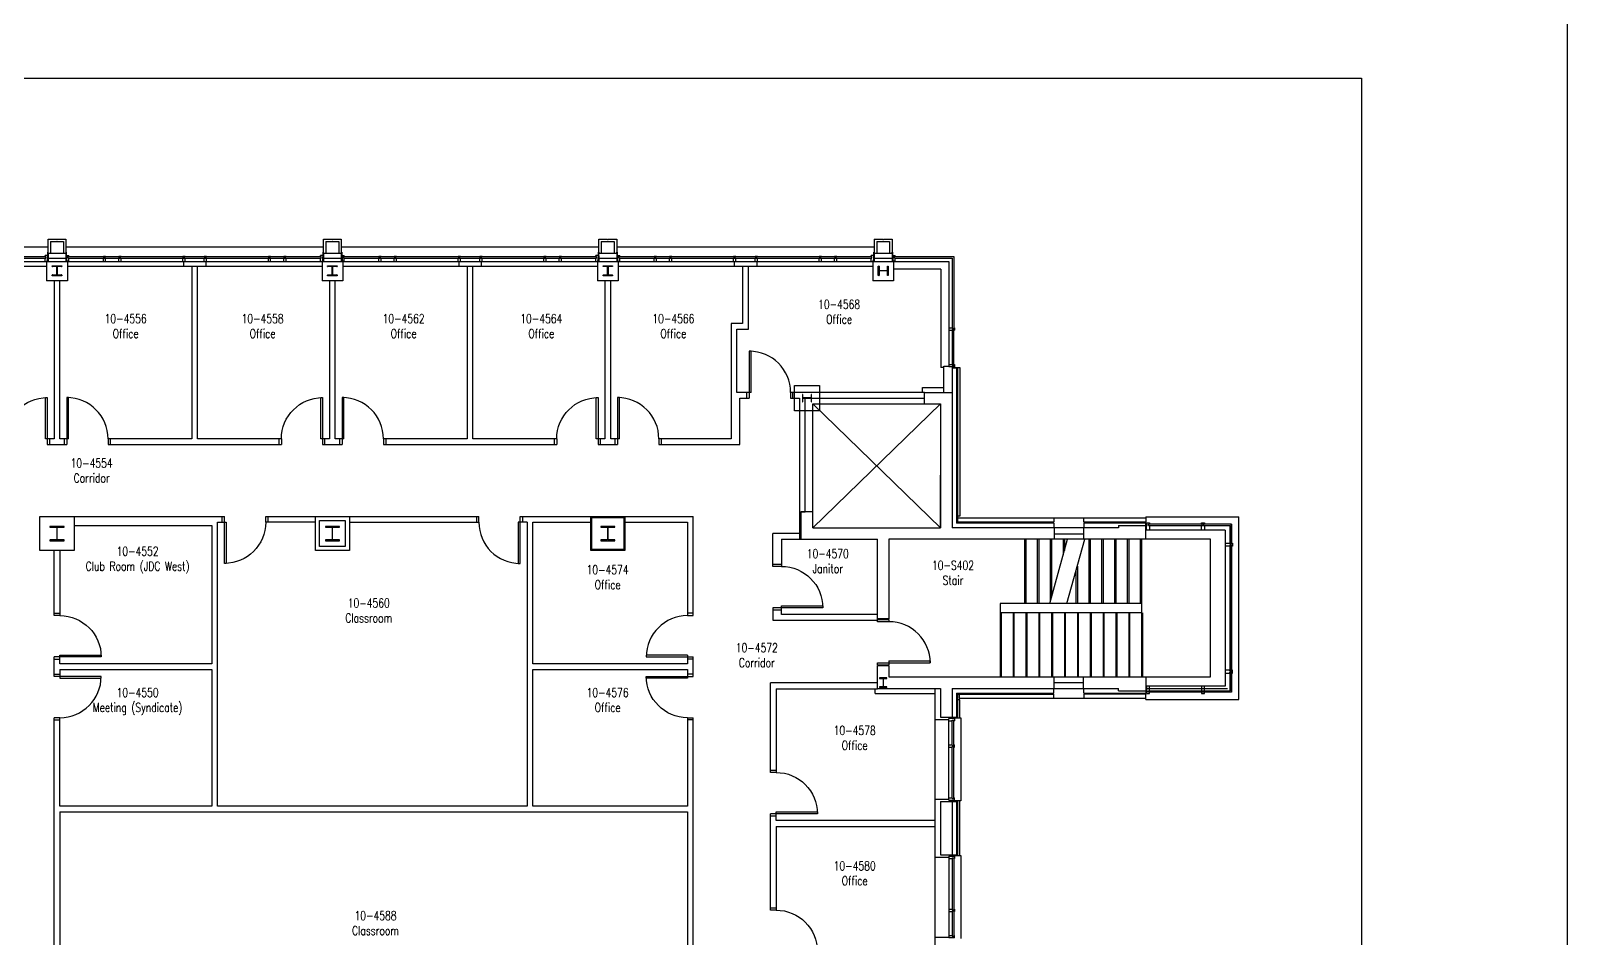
# Model space of a CAD drawing. Extents: x 11182 to 734459, y -1391328 to 152085.
# Drawn here: x 564736 to 598212, y -1092396 to -1072625 of the extents above; entities that cross this region are included whole.
import ezdxf
from ezdxf.enums import TextEntityAlignment as Align

# ---------------------------------------------------------------- set-up
doc = ezdxf.new("R2010")
doc.units = 0
doc.header["$LTSCALE"] = 500
doc.header["$MEASUREMENT"] = 0
doc.layers.add('0_Defpoints', color=106, linetype='CONTINUOUS', plot=False)
for name, color, linetype in [('0_room_data', 7, 'CONTINUOUS'), ('1_Wall_Exist', 251, 'CONTINUOUS'), ('3_Text', 7, 'CONTINUOUS')]:
    doc.layers.add(name, color=color, linetype=linetype)
doc.styles.add('1_200', font='simplex.shx', dxfattribs={"width": 0.75, "height": 460})

# ---------------------------------------------------------------- blocks, each defined once
blk = doc.blocks.new('room_data')
at = {"layer": '3_Text', "style": '1_200', "width": 0.75}
for tag, p in [('ROOMNUM', (0, 0)), ('ROOMUSE', (0, -575))]:
    blk.add_attdef(tag, text='', height=345, dxfattribs=at).set_placement(p, align=Align.MIDDLE_CENTER)

msp = doc.modelspace()

# ---------------------------------------------------------------- linework, layer by layer
at = {"layer": '0_Defpoints'}
msp.add_line((598212, -1033261), (598212, -1136702), dxfattribs=at)
msp.add_lwpolyline([(536091, -1073659), (593726, -1073659), (593726, -1110675), (536091, -1110675)], close=True, dxfattribs=at)
at = {"layer": '1_Wall_Exist'}
for p, q in [((565113, -1077479), (565113, -1077164)), ((565113, -1077164), (565303, -1077164)), ((565167, -1077218), (565449, -1077218)), ((565167, -1077218), (565167, -1077479)), ((565303, -1077164), (565303, -1077174)), ((565303, -1077174), (565313, -1077174)), ((565313, -1077174), (565313, -1077164)), ((565313, -1077164), (565503, -1077164)), ((565449, -1077218), (565449, -1077479)), ((565503, -1077164), (565503, -1077479)), ((571113, -1077479), (571113, -1077164)), ((571113, -1077164), (571303, -1077164)), ((571167, -1077218), (571449, -1077218)), ((571167, -1077218), (571167, -1077479)), ((571303, -1077164), (571303, -1077174)), ((571303, -1077174), (571313, -1077174)), ((571313, -1077174), (571313, -1077164)), ((571313, -1077164), (571503, -1077164)), ((571449, -1077218), (571449, -1077479)), ((571503, -1077164), (571503, -1077479)), ((577113, -1077479), (577113, -1077164)), ((577113, -1077164), (577303, -1077164)), ((577167, -1077218), (577449, -1077218)), ((577167, -1077218), (577167, -1077479)), ((577303, -1077164), (577303, -1077174)), ((577303, -1077174), (577313, -1077174)), ((577313, -1077174), (577313, -1077164)), ((577313, -1077164), (577503, -1077164)), ((577449, -1077218), (577449, -1077479)), ((577503, -1077164), (577503, -1077479)), ((583113, -1077164), (583113, -1077654)), ((583113, -1077164), (583303, -1077164)), ((583167, -1077218), (583449, -1077218)), ((583167, -1077218), (583167, -1077479)), ((583303, -1077164), (583303, -1077174)), ((583303, -1077174), (583313, -1077174)), ((583313, -1077174), (583313, -1077164)), ((583313, -1077164), (583503, -1077164)), ((583449, -1077218), (583449, -1077479)), ((583503, -1077164), (583503, -1077479)), ((565113, -1077339), (559503, -1077339)), ((564285, -1077542), (565062, -1077542)), ((564285, -1077579), (565062, -1077579)), ((565098, -1077523), (565048, -1077523)), ((565048, -1077542), (565048, -1077523)), ((565048, -1077652), (565048, -1077579)), ((565062, -1077579), (565062, -1077542)), ((565098, -1077523), (565098, -1077652)), ((565106, -1077449), (565101, -1077634)), ((565102, -1077635), (565107, -1077450)), ((565111, -1077449), (565106, -1077449)), ((565107, -1077450), (565110, -1077450)), ((565110, -1077450), (565110, -1077458)), ((565110, -1077458), (565111, -1077458)), ((565111, -1077458), (565111, -1077449)), ((565503, -1077479), (565113, -1077479)), ((565113, -1077480), (565113, -1077654)), ((565113, -1077579), (565503, -1077579)), ((571113, -1077339), (565503, -1077339)), ((565503, -1077480), (565503, -1077654)), ((565505, -1077458), (565505, -1077449)), ((565505, -1077449), (565511, -1077449)), ((565506, -1077458), (565505, -1077458)), ((565510, -1077450), (565506, -1077450)), ((565506, -1077450), (565506, -1077458)), ((565515, -1077635), (565510, -1077450)), ((565511, -1077449), (565516, -1077634)), ((565518, -1077523), (565518, -1077652)), ((565518, -1077523), (565568, -1077523)), ((565555, -1077542), (566330, -1077542)), ((565555, -1077579), (565555, -1077542)), ((565555, -1077579), (566330, -1077579)), ((565568, -1077542), (565568, -1077523)), ((565568, -1077652), (565568, -1077579)), ((566318, -1077539), (566368, -1077539)), ((566318, -1077558), (566318, -1077539)), ((566330, -1077595), (566330, -1077558)), ((566355, -1077542), (566665, -1077542)), ((566355, -1077595), (566355, -1077558)), ((566355, -1077579), (566665, -1077579)), ((566368, -1077558), (566368, -1077539)), ((566653, -1077539), (566703, -1077539)), ((566653, -1077558), (566653, -1077539)), ((566665, -1077595), (566665, -1077558)), ((566690, -1077542), (568060, -1077542)), ((566690, -1077595), (566690, -1077558)), ((566690, -1077579), (568060, -1077579)), ((566703, -1077558), (566703, -1077539)), ((568048, -1077539), (568098, -1077539)), ((568048, -1077558), (568048, -1077539)), ((568060, -1077595), (568060, -1077558)), ((568085, -1077542), (568530, -1077542)), ((568085, -1077595), (568085, -1077558)), ((568085, -1077579), (568530, -1077579)), ((568098, -1077558), (568098, -1077539)), ((568518, -1077539), (568568, -1077539)), ((568518, -1077558), (568518, -1077539)), ((568530, -1077595), (568530, -1077558)), ((568555, -1077542), (569925, -1077542)), ((568555, -1077595), (568555, -1077558)), ((568555, -1077579), (569925, -1077579)), ((568568, -1077558), (568568, -1077539)), ((569913, -1077539), (569963, -1077539)), ((569913, -1077558), (569913, -1077539)), ((569925, -1077595), (569925, -1077558)), ((569950, -1077542), (570260, -1077542)), ((569950, -1077595), (569950, -1077558)), ((569950, -1077579), (570260, -1077579)), ((569963, -1077558), (569963, -1077539)), ((570248, -1077539), (570298, -1077539)), ((570248, -1077558), (570248, -1077539)), ((570260, -1077595), (570260, -1077558)), ((570285, -1077542), (571062, -1077542)), ((570285, -1077595), (570285, -1077558)), ((570285, -1077579), (571062, -1077579)), ((570298, -1077558), (570298, -1077539)), ((571098, -1077523), (571048, -1077523)), ((571048, -1077542), (571048, -1077523)), ((571048, -1077652), (571048, -1077579)), ((571062, -1077579), (571062, -1077542)), ((571098, -1077523), (571098, -1077652)), ((571106, -1077449), (571101, -1077634)), ((571102, -1077635), (571107, -1077450)), ((571111, -1077449), (571106, -1077449)), ((571107, -1077450), (571110, -1077450)), ((571110, -1077450), (571110, -1077458)), ((571110, -1077458), (571111, -1077458)), ((571111, -1077458), (571111, -1077449)), ((571503, -1077479), (571113, -1077479)), ((571113, -1077480), (571113, -1077654)), ((571113, -1077579), (571503, -1077579)), ((577113, -1077339), (571503, -1077339)), ((571503, -1077480), (571503, -1077654)), ((571505, -1077458), (571505, -1077449)), ((571505, -1077449), (571511, -1077449)), ((571506, -1077458), (571505, -1077458)), ((571510, -1077450), (571506, -1077450)), ((571506, -1077450), (571506, -1077458)), ((571515, -1077635), (571510, -1077450)), ((571511, -1077449), (571516, -1077634)), ((571518, -1077523), (571518, -1077652)), ((571518, -1077523), (571568, -1077523)), ((571555, -1077542), (572330, -1077542)), ((571555, -1077579), (571555, -1077542)), ((571555, -1077579), (572330, -1077579)), ((571568, -1077542), (571568, -1077523)), ((571568, -1077652), (571568, -1077579)), ((572318, -1077539), (572368, -1077539)), ((572318, -1077558), (572318, -1077539)), ((572330, -1077595), (572330, -1077558)), ((572355, -1077542), (572665, -1077542)), ((572355, -1077595), (572355, -1077558)), ((572355, -1077579), (572665, -1077579)), ((572368, -1077558), (572368, -1077539)), ((572653, -1077539), (572703, -1077539)), ((572653, -1077558), (572653, -1077539)), ((572665, -1077595), (572665, -1077558)), ((572690, -1077542), (574060, -1077542)), ((572690, -1077595), (572690, -1077558)), ((572690, -1077579), (574060, -1077579)), ((572703, -1077558), (572703, -1077539)), ((574048, -1077539), (574098, -1077539)), ((574048, -1077558), (574048, -1077539)), ((574060, -1077595), (574060, -1077558)), ((574085, -1077542), (574530, -1077542)), ((574085, -1077595), (574085, -1077558)), ((574085, -1077579), (574530, -1077579)), ((574098, -1077558), (574098, -1077539)), ((574518, -1077539), (574568, -1077539)), ((574518, -1077558), (574518, -1077539)), ((574530, -1077595), (574530, -1077558)), ((574555, -1077542), (575925, -1077542)), ((574555, -1077595), (574555, -1077558)), ((574555, -1077579), (575925, -1077579)), ((574568, -1077558), (574568, -1077539)), ((575913, -1077539), (575963, -1077539)), ((575913, -1077558), (575913, -1077539)), ((575925, -1077595), (575925, -1077558)), ((575950, -1077542), (576260, -1077542)), ((575950, -1077595), (575950, -1077558)), ((575950, -1077579), (576260, -1077579)), ((575963, -1077558), (575963, -1077539)), ((576248, -1077539), (576298, -1077539)), ((576248, -1077558), (576248, -1077539)), ((576260, -1077595), (576260, -1077558)), ((576285, -1077542), (577062, -1077542)), ((576285, -1077595), (576285, -1077558)), ((576285, -1077579), (577062, -1077579)), ((576298, -1077558), (576298, -1077539)), ((577098, -1077523), (577048, -1077523)), ((577048, -1077542), (577048, -1077523)), ((577048, -1077652), (577048, -1077579)), ((577062, -1077579), (577062, -1077542)), ((577098, -1077523), (577098, -1077652)), ((577106, -1077449), (577101, -1077634)), ((577102, -1077635), (577107, -1077450)), ((577111, -1077449), (577106, -1077449)), ((577107, -1077450), (577110, -1077450)), ((577110, -1077450), (577110, -1077458)), ((577110, -1077458), (577111, -1077458)), ((577111, -1077458), (577111, -1077449)), ((577503, -1077479), (577113, -1077479)), ((577113, -1077529), (577113, -1077654)), ((577113, -1077579), (577503, -1077579)), ((583113, -1077339), (577503, -1077339)), ((577503, -1077529), (577503, -1077654)), ((577505, -1077458), (577505, -1077449)), ((577505, -1077449), (577511, -1077449)), ((577506, -1077458), (577505, -1077458)), ((577510, -1077450), (577506, -1077450)), ((577506, -1077450), (577506, -1077458)), ((577515, -1077635), (577510, -1077450)), ((577511, -1077449), (577516, -1077634)), ((577518, -1077523), (577518, -1077652)), ((577518, -1077523), (577568, -1077523)), ((577555, -1077542), (578330, -1077542)), ((577555, -1077579), (577555, -1077542)), ((577555, -1077579), (578330, -1077579)), ((577568, -1077542), (577568, -1077523)), ((577568, -1077652), (577568, -1077579)), ((578318, -1077539), (578368, -1077539)), ((578318, -1077558), (578318, -1077539)), ((578330, -1077595), (578330, -1077558)), ((578355, -1077542), (578665, -1077542)), ((578355, -1077595), (578355, -1077558)), ((578355, -1077579), (578665, -1077579)), ((578368, -1077558), (578368, -1077539)), ((578653, -1077539), (578703, -1077539)), ((578653, -1077558), (578653, -1077539)), ((578665, -1077595), (578665, -1077558)), ((578690, -1077542), (580060, -1077542)), ((578690, -1077595), (578690, -1077558)), ((578690, -1077579), (580060, -1077579)), ((578703, -1077558), (578703, -1077539)), ((580048, -1077539), (580098, -1077539)), ((580048, -1077558), (580048, -1077539)), ((580060, -1077595), (580060, -1077558)), ((580085, -1077542), (580530, -1077542)), ((580085, -1077595), (580085, -1077558)), ((580085, -1077579), (580530, -1077579)), ((580098, -1077558), (580098, -1077539)), ((580518, -1077539), (580568, -1077539)), ((580518, -1077558), (580518, -1077539)), ((580530, -1077595), (580530, -1077558)), ((580555, -1077542), (581925, -1077542)), ((580555, -1077595), (580555, -1077558)), ((580555, -1077579), (581925, -1077579)), ((580568, -1077558), (580568, -1077539)), ((581913, -1077539), (581963, -1077539)), ((581913, -1077558), (581913, -1077539)), ((581925, -1077595), (581925, -1077558)), ((581950, -1077542), (582260, -1077542)), ((581950, -1077595), (581950, -1077558)), ((581950, -1077579), (582260, -1077579)), ((581963, -1077558), (581963, -1077539)), ((582248, -1077539), (582298, -1077539)), ((582248, -1077558), (582248, -1077539)), ((582260, -1077595), (582260, -1077558)), ((582285, -1077542), (583062, -1077542)), ((582285, -1077595), (582285, -1077558)), ((582285, -1077579), (583062, -1077579)), ((582298, -1077558), (582298, -1077539)), ((583098, -1077523), (583048, -1077523)), ((583048, -1077542), (583048, -1077523)), ((583048, -1077652), (583048, -1077579)), ((583062, -1077579), (583062, -1077542)), ((583098, -1077523), (583098, -1077652)), ((583106, -1077449), (583101, -1077634)), ((583102, -1077635), (583107, -1077450)), ((583111, -1077449), (583106, -1077449)), ((583107, -1077450), (583110, -1077450)), ((583110, -1077450), (583110, -1077458)), ((583110, -1077458), (583111, -1077458)), ((583111, -1077458), (583111, -1077449)), ((583503, -1077479), (583113, -1077479)), ((583113, -1077579), (583503, -1077579)), ((583503, -1077480), (583503, -1077654)), ((583505, -1077458), (583505, -1077449)), ((583505, -1077449), (583511, -1077449)), ((583506, -1077458), (583505, -1077458)), ((583510, -1077450), (583506, -1077450)), ((583506, -1077450), (583506, -1077458)), ((583515, -1077635), (583510, -1077450)), ((583511, -1077449), (583516, -1077634)), ((583518, -1077523), (583568, -1077523)), ((583518, -1077523), (583518, -1077652)), ((583555, -1077542), (584845, -1077542)), ((583555, -1077579), (583555, -1077542)), ((583555, -1077579), (584808, -1077579)), ((583568, -1077542), (583568, -1077523)), ((583568, -1077652), (583568, -1077579)), ((584808, -1077579), (584808, -1079111)), ((584845, -1077542), (584845, -1079111)), ((559518, -1077652), (565098, -1077652)), ((565082, -1077760), (559534, -1077760)), ((565082, -1077652), (565082, -1078070)), ((565101, -1077634), (565086, -1077634)), ((565086, -1077634), (565086, -1077635)), ((565086, -1077635), (565102, -1077635)), ((565098, -1077654), (565518, -1077654)), ((565205, -1077761), (565205, -1077746)), ((565205, -1077746), (565411, -1077746)), ((565300, -1077764), (565208, -1077764)), ((565303, -1077942), (565303, -1077767)), ((565313, -1077767), (565313, -1077942)), ((565408, -1077764), (565316, -1077764)), ((565411, -1077746), (565411, -1077761)), ((565530, -1077635), (565515, -1077635)), ((565516, -1077634), (565530, -1077634)), ((565518, -1077652), (571098, -1077652)), ((565530, -1077634), (565530, -1077635)), ((565534, -1077652), (565534, -1078070)), ((571082, -1077760), (565534, -1077760)), ((566318, -1077668), (566318, -1077595)), ((566368, -1077668), (566368, -1077595)), ((566653, -1077668), (566653, -1077595)), ((566703, -1077668), (566703, -1077595)), ((568048, -1077668), (568048, -1077595)), ((568064, -1077652), (568064, -1077760)), ((568098, -1077668), (568098, -1077595)), ((568246, -1077760), (568246, -1081517)), ((568371, -1081517), (568371, -1077760)), ((568518, -1077668), (568518, -1077595)), ((568552, -1077652), (568552, -1077760)), ((568568, -1077668), (568568, -1077595)), ((569913, -1077668), (569913, -1077595)), ((569963, -1077668), (569963, -1077595)), ((570248, -1077668), (570248, -1077595)), ((570298, -1077668), (570298, -1077595)), ((571082, -1077652), (571082, -1078070)), ((571101, -1077634), (571086, -1077634)), ((571086, -1077634), (571086, -1077635)), ((571086, -1077635), (571102, -1077635)), ((571098, -1077654), (571518, -1077654)), ((571205, -1077761), (571205, -1077746)), ((571205, -1077746), (571411, -1077746)), ((571300, -1077764), (571208, -1077764)), ((571303, -1077942), (571303, -1077767)), ((571313, -1077767), (571313, -1077942)), ((571408, -1077764), (571316, -1077764)), ((571411, -1077746), (571411, -1077761)), ((571530, -1077635), (571515, -1077635)), ((571516, -1077634), (571530, -1077634)), ((571518, -1077652), (577098, -1077652)), ((571530, -1077634), (571530, -1077635)), ((571534, -1077652), (571534, -1078070)), ((577082, -1077760), (571534, -1077760)), ((572318, -1077668), (572318, -1077595)), ((572368, -1077668), (572368, -1077595)), ((572653, -1077668), (572653, -1077595)), ((572703, -1077668), (572703, -1077595)), ((574048, -1077668), (574048, -1077595)), ((574064, -1077652), (574064, -1077760)), ((574098, -1077668), (574098, -1077595)), ((574246, -1077760), (574246, -1081517)), ((574371, -1081517), (574371, -1077760)), ((574518, -1077668), (574518, -1077595)), ((574552, -1077652), (574552, -1077760)), ((574568, -1077668), (574568, -1077595)), ((575913, -1077668), (575913, -1077595)), ((575963, -1077668), (575963, -1077595)), ((576248, -1077668), (576248, -1077595)), ((576298, -1077668), (576298, -1077595)), ((577082, -1077652), (577082, -1078070)), ((577101, -1077634), (577086, -1077634)), ((577086, -1077634), (577086, -1077635)), ((577086, -1077635), (577102, -1077635)), ((577098, -1077654), (577518, -1077654)), ((577205, -1077761), (577205, -1077746)), ((577205, -1077746), (577411, -1077746)), ((577300, -1077764), (577208, -1077764)), ((577303, -1077942), (577303, -1077767)), ((577313, -1077767), (577313, -1077942)), ((577408, -1077764), (577316, -1077764)), ((577411, -1077746), (577411, -1077761)), ((577530, -1077635), (577515, -1077635)), ((577516, -1077634), (577530, -1077634)), ((577518, -1077652), (583098, -1077652)), ((577530, -1077634), (577530, -1077635)), ((577534, -1077652), (577534, -1078070)), ((583082, -1077760), (577534, -1077760)), ((578318, -1077668), (578318, -1077595)), ((578368, -1077668), (578368, -1077595)), ((578653, -1077668), (578653, -1077595)), ((578703, -1077668), (578703, -1077595)), ((580048, -1077668), (580048, -1077595)), ((580064, -1077652), (580064, -1077760)), ((580098, -1077668), (580098, -1077595)), ((580246, -1077760), (580246, -1079004)), ((580371, -1079129), (580371, -1077760)), ((580518, -1077668), (580518, -1077595)), ((580552, -1077652), (580552, -1077760)), ((580568, -1077668), (580568, -1077595)), ((581913, -1077668), (581913, -1077595)), ((581963, -1077668), (581963, -1077595)), ((582248, -1077668), (582248, -1077595)), ((582298, -1077668), (582298, -1077595)), ((583082, -1077652), (583082, -1078070)), ((583101, -1077634), (583086, -1077634)), ((583086, -1077634), (583086, -1077635)), ((583086, -1077635), (583102, -1077635)), ((583098, -1077654), (583518, -1077654)), ((583200, -1077957), (583200, -1077751)), ((583200, -1077751), (583215, -1077751)), ((583218, -1077754), (583218, -1077846)), ((583218, -1077862), (583218, -1077954)), ((583221, -1077849), (583396, -1077849)), ((583396, -1077859), (583221, -1077859)), ((583399, -1077846), (583399, -1077754)), ((583399, -1077954), (583399, -1077862)), ((583402, -1077751), (583416, -1077751)), ((583416, -1077751), (583416, -1077957)), ((583530, -1077635), (583515, -1077635)), ((583516, -1077634), (583530, -1077634)), ((583518, -1077652), (584735, -1077652)), ((583530, -1077634), (583530, -1077635)), ((583534, -1077654), (583534, -1078070)), ((584567, -1077820), (583534, -1077820)), ((584567, -1077820), (584567, -1079959)), ((584735, -1077652), (584735, -1079949)), ((565534, -1078070), (565082, -1078070)), ((565205, -1077962), (565205, -1077948)), ((565411, -1077962), (565205, -1077962)), ((565208, -1077945), (565300, -1077945)), ((565246, -1078070), (565246, -1081517)), ((565316, -1077945), (565408, -1077945)), ((565371, -1081517), (565371, -1078070)), ((565411, -1077948), (565411, -1077962)), ((571534, -1078070), (571082, -1078070)), ((571205, -1077962), (571205, -1077948)), ((571411, -1077962), (571205, -1077962)), ((571208, -1077945), (571300, -1077945)), ((571246, -1078070), (571246, -1081517)), ((571316, -1077945), (571408, -1077945)), ((571371, -1081517), (571371, -1078070)), ((571411, -1077948), (571411, -1077962)), ((577534, -1078070), (577082, -1078070)), ((577205, -1077962), (577205, -1077948)), ((577411, -1077962), (577205, -1077962)), ((577208, -1077945), (577300, -1077945)), ((577246, -1078070), (577246, -1081517)), ((577316, -1077945), (577408, -1077945)), ((577371, -1081517), (577371, -1078070)), ((577411, -1077948), (577411, -1077962)), ((583534, -1078070), (583082, -1078070)), ((583215, -1077957), (583200, -1077957)), ((583416, -1077957), (583402, -1077957)), ((580246, -1079004), (579998, -1079004)), ((579998, -1079004), (579998, -1081517)), ((580123, -1079129), (580371, -1079129)), ((580123, -1080506), (580123, -1079129)), ((584735, -1079099), (584808, -1079099)), ((584735, -1079149), (584808, -1079149)), ((584808, -1079111), (584845, -1079111)), ((584808, -1079136), (584808, -1079911)), ((584808, -1079136), (584845, -1079136)), ((584845, -1079099), (584864, -1079099)), ((584845, -1079911), (584845, -1079136)), ((584845, -1079149), (584864, -1079149)), ((584864, -1079099), (584864, -1079149)), ((580431, -1079606), (580391, -1079606)), ((580391, -1079606), (580391, -1080631)), ((580431, -1080506), (580431, -1079606)), ((584735, -1079899), (584808, -1079899)), ((584808, -1079911), (584845, -1079911)), ((584845, -1079899), (584864, -1079899)), ((584864, -1079899), (584864, -1079949)), ((584627, -1079959), (584567, -1079959)), ((584627, -1080504), (584627, -1079933)), ((584627, -1079933), (584735, -1079933)), ((584864, -1079949), (584735, -1079949)), ((584808, -1079949), (584808, -1083454)), ((584808, -1079964), (584978, -1079964)), ((584933, -1079979), (584808, -1079979)), ((584908, -1079979), (584908, -1083354)), ((584933, -1083329), (584933, -1079979)), ((584978, -1079964), (584978, -1083204)), ((580431, -1080506), (580123, -1080506)), ((580341, -1080631), (580341, -1080506)), ((584208, -1080504), (581291, -1080505)), ((581291, -1080505), (581291, -1080630)), ((581341, -1080630), (581341, -1080505)), ((581373, -1080904), (581373, -1080354)), ((581373, -1080354), (581923, -1080354)), ((581555, -1080547), (581548, -1080547)), ((581548, -1080547), (581548, -1080712)), ((581558, -1080623), (581558, -1080550)), ((581738, -1080550), (581738, -1080623)), ((581749, -1080547), (581741, -1080547)), ((581749, -1080712), (581749, -1080547)), ((581923, -1080354), (581923, -1080904)), ((584161, -1080396), (584627, -1080396)), ((584161, -1080504), (584161, -1080396)), ((584208, -1080504), (584808, -1080504)), ((584208, -1080754), (584208, -1080504)), ((584208, -1080629), (584208, -1080504)), ((565056, -1081517), (565056, -1080617)), ((565056, -1080617), (565096, -1080617)), ((565096, -1080617), (565096, -1081642)), ((565561, -1080617), (565521, -1080617)), ((565521, -1080617), (565521, -1081642)), ((565561, -1081517), (565561, -1080617)), ((571056, -1081517), (571056, -1080617)), ((571056, -1080617), (571096, -1080617)), ((571096, -1080617), (571096, -1081642)), ((571561, -1080617), (571521, -1080617)), ((571521, -1080617), (571521, -1081642)), ((571561, -1081517), (571561, -1080617)), ((577056, -1081517), (577056, -1080617)), ((577056, -1080617), (577096, -1080617)), ((577096, -1080617), (577096, -1081642)), ((577561, -1080617), (577521, -1080617)), ((577521, -1080617), (577521, -1081642)), ((577561, -1081517), (577561, -1080617)), ((580182, -1080631), (580391, -1080631)), ((580182, -1081642), (580182, -1080631)), ((581291, -1080630), (581485, -1080630)), ((581923, -1080904), (581373, -1080904)), ((581485, -1080630), (581485, -1083103)), ((581548, -1080712), (581555, -1080712)), ((581558, -1080709), (581558, -1080635)), ((581735, -1080626), (581561, -1080626)), ((581561, -1080632), (581735, -1080632)), ((581610, -1080630), (584208, -1080629)), ((581610, -1083103), (581610, -1080630)), ((581738, -1080635), (581738, -1080709)), ((581741, -1080712), (581749, -1080712)), ((584558, -1083454), (581773, -1080754)), ((581773, -1083454), (584558, -1080754)), ((581773, -1083103), (581773, -1080754)), ((581773, -1080754), (584208, -1080754)), ((584208, -1080754), (584558, -1080754)), ((584558, -1080754), (584558, -1083454)), ((565246, -1081517), (565056, -1081517)), ((565146, -1081517), (565146, -1081642)), ((565561, -1081517), (565371, -1081517)), ((565471, -1081642), (565471, -1081517)), ((568246, -1081517), (566421, -1081517)), ((566421, -1081517), (566421, -1081642)), ((566471, -1081642), (566471, -1081517)), ((570196, -1081517), (568371, -1081517)), ((570146, -1081642), (570146, -1081517)), ((570196, -1081517), (570196, -1081642)), ((571246, -1081517), (571056, -1081517)), ((571146, -1081642), (571146, -1081517)), ((571561, -1081517), (571371, -1081517)), ((571471, -1081642), (571471, -1081517)), ((574246, -1081517), (572421, -1081517)), ((572421, -1081517), (572421, -1081642)), ((572471, -1081517), (572471, -1081642)), ((576196, -1081517), (574371, -1081517)), ((576146, -1081642), (576146, -1081517)), ((576196, -1081517), (576196, -1081642)), ((577246, -1081517), (577056, -1081517)), ((577146, -1081642), (577146, -1081517)), ((577561, -1081517), (577371, -1081517)), ((577471, -1081642), (577471, -1081517)), ((579998, -1081517), (578421, -1081517)), ((578421, -1081517), (578421, -1081642)), ((578471, -1081517), (578471, -1081642)), ((565096, -1081642), (565521, -1081642)), ((566421, -1081642), (570196, -1081642)), ((571096, -1081642), (571521, -1081642)), ((572421, -1081642), (576196, -1081642)), ((577096, -1081642), (577521, -1081642)), ((578421, -1081642), (580182, -1081642)), ((584558, -1083454), (584558, -1082309)), ((564937, -1083952), (564937, -1083206)), ((564937, -1083206), (568955, -1083206)), ((565680, -1083206), (565680, -1083952)), ((568905, -1083331), (568905, -1083206)), ((568955, -1084231), (568955, -1083206)), ((569855, -1083206), (574499, -1083206)), ((569855, -1083331), (569855, -1083206)), ((569905, -1083206), (569905, -1083331)), ((570937, -1083952), (570937, -1083206)), ((571680, -1083206), (571680, -1083952)), ((574449, -1083206), (574449, -1083331)), ((574499, -1083331), (574499, -1083206)), ((575399, -1084231), (575399, -1083206)), ((575399, -1083206), (579171, -1083206)), ((575449, -1083206), (575449, -1083331)), ((576937, -1083952), (576937, -1083206)), ((576958, -1083929), (576958, -1083229)), ((576958, -1083229), (577658, -1083229)), ((577658, -1083229), (577658, -1083929)), ((577680, -1083206), (577680, -1083952)), ((579171, -1085367), (579171, -1083206)), ((581485, -1083103), (581485, -1083704)), ((581485, -1083103), (581610, -1083103)), ((581523, -1083704), (581523, -1083104)), ((581773, -1083104), (581523, -1083104)), ((581773, -1083454), (581773, -1083104)), ((584978, -1083204), (584933, -1083204)), ((584933, -1083239), (589028, -1083239)), ((587028, -1083239), (587028, -1083329)), ((587678, -1083329), (587678, -1083239)), ((589028, -1083214), (591053, -1083214)), ((589028, -1083214), (589028, -1083329)), ((591053, -1087194), (591053, -1083214)), ((565462, -1083422), (565155, -1083422)), ((565155, -1083422), (565155, -1083438)), ((565158, -1083441), (565299, -1083441)), ((565302, -1083444), (565302, -1083714)), ((565314, -1083714), (565314, -1083444)), ((565317, -1083441), (565459, -1083441)), ((565462, -1083438), (565462, -1083422)), ((565680, -1083406), (568680, -1083406)), ((568680, -1083406), (568680, -1086417)), ((568805, -1089518), (568805, -1083331)), ((568805, -1083331), (568995, -1083331)), ((568995, -1083331), (568995, -1084231)), ((570937, -1083331), (569855, -1083331)), ((571029, -1083860), (571029, -1083298)), ((571029, -1083298), (571588, -1083298)), ((571462, -1083422), (571155, -1083422)), ((571155, -1083422), (571155, -1083438)), ((571158, -1083441), (571299, -1083441)), ((571302, -1083444), (571302, -1083714)), ((571314, -1083714), (571314, -1083444)), ((571317, -1083441), (571459, -1083441)), ((571462, -1083438), (571462, -1083422)), ((571588, -1083298), (571588, -1083860)), ((571680, -1083331), (574499, -1083331)), ((575549, -1083331), (575359, -1083331)), ((575359, -1083331), (575359, -1084231)), ((575549, -1083331), (575549, -1089518)), ((575674, -1083331), (576937, -1083331)), ((575674, -1086417), (575674, -1083331)), ((577462, -1083422), (577155, -1083422)), ((577155, -1083422), (577155, -1083438)), ((577158, -1083441), (577299, -1083441)), ((577302, -1083444), (577302, -1083714)), ((577314, -1083714), (577314, -1083444)), ((577317, -1083441), (577459, -1083441)), ((577462, -1083438), (577462, -1083422)), ((577680, -1083331), (579046, -1083331)), ((579046, -1083331), (579046, -1085367)), ((581523, -1083579), (580907, -1083579)), ((580907, -1084294), (580907, -1083579)), ((581523, -1083704), (581523, -1083579)), ((581773, -1083454), (584558, -1083454)), ((587673, -1083454), (584808, -1083454)), ((587028, -1083354), (584908, -1083354)), ((587028, -1083329), (584933, -1083329)), ((587028, -1083354), (587028, -1083454)), ((587033, -1083454), (587033, -1083704)), ((587033, -1083587), (587673, -1083587)), ((588433, -1083454), (587673, -1083454)), ((587673, -1083454), (587673, -1083704)), ((589028, -1083329), (587678, -1083329)), ((589033, -1083354), (587678, -1083354)), ((587678, -1083354), (587678, -1083454)), ((588433, -1083404), (589033, -1083404)), ((588433, -1083404), (588433, -1083454)), ((589033, -1083704), (589033, -1083354)), ((589043, -1083345), (589107, -1083345)), ((589043, -1083373), (589043, -1083345)), ((589061, -1083373), (589043, -1083373)), ((589043, -1083404), (589061, -1083404)), ((589043, -1083506), (589043, -1083404)), ((590762, -1083506), (589043, -1083506)), ((589061, -1083404), (589061, -1083373)), ((590894, -1083373), (589089, -1083373)), ((589089, -1083373), (589089, -1083404)), ((589089, -1083404), (589107, -1083404)), ((589100, -1083404), (590863, -1083404)), ((589107, -1083345), (589107, -1083373)), ((589107, -1083404), (589107, -1083506)), ((590243, -1083373), (590243, -1083345)), ((590243, -1083345), (590307, -1083345)), ((590261, -1083373), (590243, -1083373)), ((590243, -1083506), (590243, -1083404)), ((590243, -1083404), (590261, -1083404)), ((590261, -1083404), (590261, -1083373)), ((590289, -1083373), (590289, -1083404)), ((590289, -1083404), (590307, -1083404)), ((590307, -1083345), (590307, -1083373)), ((590307, -1083404), (590307, -1083506)), ((590762, -1083506), (590762, -1086903)), ((590863, -1083404), (590863, -1083807)), ((590888, -1087029), (590888, -1083379)), ((590894, -1083373), (590894, -1083807)), ((565155, -1083720), (565155, -1083736)), ((565155, -1083736), (565462, -1083736)), ((565299, -1083717), (565158, -1083717)), ((565459, -1083717), (565317, -1083717)), ((565462, -1083736), (565462, -1083720)), ((571588, -1083860), (571029, -1083860)), ((571155, -1083720), (571155, -1083736)), ((571155, -1083736), (571462, -1083736)), ((571299, -1083717), (571158, -1083717)), ((571459, -1083717), (571317, -1083717)), ((571462, -1083736), (571462, -1083720)), ((577658, -1083929), (576958, -1083929)), ((577155, -1083720), (577155, -1083736)), ((577155, -1083736), (577462, -1083736)), ((577299, -1083717), (577158, -1083717)), ((577459, -1083717), (577317, -1083717)), ((577462, -1083736), (577462, -1083720)), ((581091, -1083704), (581523, -1083704)), ((581091, -1083704), (581091, -1084294)), ((581523, -1083704), (583182, -1083704)), ((583183, -1085499), (583183, -1083704)), ((583433, -1083704), (583433, -1085439)), ((587028, -1083704), (583433, -1083704)), ((586393, -1085104), (586393, -1083704)), ((586418, -1083704), (586418, -1085104)), ((586673, -1085104), (586673, -1083704)), ((586698, -1083704), (586698, -1085104)), ((586939, -1085104), (587327, -1083704)), ((586953, -1085054), (586953, -1083704)), ((586978, -1083704), (586978, -1084964)), ((590438, -1083704), (587033, -1083704)), ((587233, -1084043), (587233, -1083704)), ((587258, -1083704), (587258, -1083952)), ((587312, -1085104), (587700, -1083704)), ((587793, -1085104), (587793, -1083704)), ((587818, -1083704), (587818, -1085104)), ((588073, -1085104), (588073, -1083704)), ((588098, -1083704), (588098, -1085104)), ((588353, -1085104), (588353, -1083704)), ((588378, -1083704), (588378, -1085104)), ((588633, -1085104), (588633, -1083704)), ((588658, -1083704), (588658, -1085104)), ((588913, -1085104), (588913, -1083704)), ((588938, -1083704), (588938, -1086704)), ((590438, -1086704), (590438, -1083704)), ((590762, -1083789), (590863, -1083789)), ((590863, -1083853), (590762, -1083853)), ((590863, -1083789), (590863, -1083807)), ((590863, -1083807), (590894, -1083807)), ((590863, -1083835), (590863, -1086574)), ((590894, -1083835), (590863, -1083835)), ((590863, -1083835), (590863, -1083853)), ((590894, -1083789), (590922, -1083789)), ((590894, -1083807), (590894, -1083789)), ((590894, -1083835), (590894, -1086574)), ((590922, -1083853), (590894, -1083853)), ((590922, -1083789), (590922, -1083853)), ((565680, -1083952), (564937, -1083952)), ((565246, -1085367), (565246, -1083952)), ((565371, -1083952), (565371, -1085367)), ((568995, -1084231), (568955, -1084231)), ((571680, -1083952), (570937, -1083952)), ((575359, -1084231), (575399, -1084231)), ((577680, -1083952), (576937, -1083952)), ((580907, -1084244), (581091, -1084244)), ((581091, -1084294), (580907, -1084294)), ((587513, -1085104), (587513, -1084378)), ((587538, -1084288), (587538, -1085104)), ((580907, -1085194), (580907, -1085469)), ((581991, -1085194), (580907, -1085194)), ((580907, -1085244), (581091, -1085244)), ((581091, -1085344), (581091, -1085154)), ((581091, -1085154), (581991, -1085154)), ((581991, -1085154), (581991, -1085194)), ((585858, -1085104), (585858, -1086704)), ((588938, -1085104), (585858, -1085104)), ((565246, -1085317), (565371, -1085317)), ((565371, -1085367), (565246, -1085367)), ((579171, -1085317), (579046, -1085317)), ((579046, -1085367), (579171, -1085367)), ((580907, -1085469), (583183, -1085469)), ((583183, -1085344), (581091, -1085344)), ((583433, -1085439), (583183, -1085439)), ((583183, -1085449), (583433, -1085449)), ((583433, -1085499), (583183, -1085499)), ((583433, -1085449), (583433, -1085499)), ((588938, -1085304), (585858, -1085304)), ((585883, -1086704), (585883, -1085304)), ((586138, -1085304), (586138, -1086704)), ((586163, -1086704), (586163, -1085304)), ((586418, -1085304), (586418, -1086704)), ((586443, -1086704), (586443, -1085304)), ((586698, -1085304), (586698, -1086704)), ((586723, -1086704), (586723, -1085304)), ((586978, -1085304), (586978, -1086704)), ((587003, -1086704), (587003, -1085304)), ((587258, -1085304), (587258, -1086704)), ((587283, -1086704), (587283, -1085304)), ((587538, -1085304), (587538, -1086704)), ((587563, -1086704), (587563, -1085304)), ((587818, -1085304), (587818, -1086704)), ((587843, -1086704), (587843, -1085304)), ((588098, -1085304), (588098, -1086704)), ((588123, -1086704), (588123, -1085304)), ((588378, -1085304), (588378, -1086704)), ((588403, -1086704), (588403, -1085304)), ((588658, -1085304), (588658, -1086704)), ((588683, -1086704), (588683, -1085304)), ((588963, -1086704), (588963, -1085304)), ((565246, -1086691), (565246, -1086267)), ((566271, -1086267), (565246, -1086267)), ((565371, -1086417), (565371, -1086227)), ((565371, -1086227), (566271, -1086227)), ((566271, -1086227), (566271, -1086267)), ((579046, -1086227), (578146, -1086227)), ((578146, -1086227), (578146, -1086267)), ((578146, -1086267), (579171, -1086267)), ((579046, -1086227), (579046, -1086417)), ((579171, -1086691), (579171, -1086267)), ((565246, -1086317), (565371, -1086317)), ((568680, -1086417), (565371, -1086417)), ((565371, -1086542), (568680, -1086542)), ((565371, -1086542), (565371, -1086731)), ((568680, -1086542), (568680, -1089518)), ((579046, -1086417), (575674, -1086417)), ((575674, -1089518), (575674, -1086542)), ((575674, -1086542), (579046, -1086542)), ((579171, -1086317), (579046, -1086317)), ((579046, -1086542), (579046, -1086731)), ((583183, -1086399), (584333, -1086399)), ((583183, -1086449), (583183, -1086399)), ((583433, -1086449), (583183, -1086449)), ((583433, -1086459), (583183, -1086459)), ((583183, -1086959), (583183, -1086459)), ((583433, -1086354), (584333, -1086354)), ((583433, -1086354), (583433, -1086449)), ((583433, -1086459), (583433, -1086704)), ((584333, -1086354), (584333, -1086399)), ((590863, -1086555), (590762, -1086555)), ((590762, -1086619), (590863, -1086619)), ((590863, -1086574), (590863, -1086555)), ((590894, -1086574), (590863, -1086574)), ((590863, -1086602), (590863, -1087004)), ((590863, -1086619), (590863, -1086602)), ((590863, -1086602), (590894, -1086602)), ((590922, -1086555), (590894, -1086555)), ((590894, -1086602), (590894, -1087035)), ((590894, -1086602), (590894, -1086619)), ((590894, -1086619), (590922, -1086619)), ((590922, -1086619), (590922, -1086555)), ((565246, -1086641), (565371, -1086641)), ((566271, -1086691), (565246, -1086691)), ((565371, -1086731), (566271, -1086731)), ((566271, -1086731), (566271, -1086691)), ((578146, -1086731), (578146, -1086691)), ((578146, -1086691), (579171, -1086691)), ((579046, -1086731), (578146, -1086731)), ((579171, -1086641), (579046, -1086641)), ((583183, -1086834), (580850, -1086834)), ((580850, -1088784), (580850, -1086834)), ((580975, -1086959), (583183, -1086959)), ((580975, -1086959), (580975, -1088784)), ((583136, -1087062), (583136, -1086954)), ((583182, -1086954), (584558, -1086954)), ((583391, -1086726), (583225, -1086726)), ((583225, -1086726), (583225, -1086735)), ((583225, -1086923), (583225, -1086932)), ((583225, -1086932), (583391, -1086932)), ((583228, -1086738), (583302, -1086738)), ((583302, -1086920), (583228, -1086920)), ((583305, -1086741), (583305, -1086917)), ((583312, -1086917), (583312, -1086741)), ((583315, -1086738), (583388, -1086738)), ((583388, -1086920), (583315, -1086920)), ((583391, -1086735), (583391, -1086726)), ((583391, -1086932), (583391, -1086923)), ((583433, -1086704), (590438, -1086704)), ((584437, -1097169), (584437, -1086954)), ((584558, -1086954), (584558, -1087579)), ((584808, -1086954), (584808, -1087579)), ((584808, -1086954), (588433, -1086954)), ((587028, -1087054), (587028, -1086954)), ((587033, -1086954), (587033, -1086704)), ((587033, -1086821), (587673, -1086821)), ((587673, -1086954), (587673, -1086704)), ((587678, -1087054), (587678, -1086954)), ((588433, -1087004), (588433, -1086954)), ((589033, -1086704), (589033, -1087054)), ((590762, -1086903), (589043, -1086903)), ((589043, -1086903), (589043, -1087004)), ((589058, -1086954), (590813, -1086954)), ((589107, -1087004), (589107, -1086903)), ((590243, -1086903), (590243, -1087004)), ((590307, -1087004), (590307, -1086903)), ((583136, -1087062), (584437, -1087062)), ((584908, -1087054), (587028, -1087054)), ((584908, -1087055), (584908, -1087579)), ((584933, -1087579), (584933, -1087079)), ((584933, -1087079), (587028, -1087079)), ((584978, -1087204), (584933, -1087204)), ((584963, -1087079), (584963, -1087169)), ((584963, -1087169), (589028, -1087169)), ((584978, -1087594), (584978, -1087204)), ((587028, -1087169), (587028, -1087079)), ((587678, -1087054), (589033, -1087054)), ((587678, -1087079), (587678, -1087169)), ((589028, -1087079), (587678, -1087079)), ((588433, -1087004), (589033, -1087004)), ((589028, -1087194), (589028, -1087079)), ((589028, -1087194), (591053, -1087194)), ((589043, -1087004), (589061, -1087004)), ((589061, -1087035), (589043, -1087035)), ((589043, -1087035), (589043, -1087063)), ((589043, -1087063), (589107, -1087063)), ((589061, -1087004), (589061, -1087035)), ((589089, -1087035), (589089, -1087004)), ((589089, -1087004), (589107, -1087004)), ((590894, -1087035), (589089, -1087035)), ((589100, -1087004), (590863, -1087004)), ((589107, -1087063), (589107, -1087035)), ((590243, -1087004), (590261, -1087004)), ((590261, -1087035), (590243, -1087035)), ((590243, -1087035), (590243, -1087063)), ((590243, -1087063), (590307, -1087063)), ((590261, -1087004), (590261, -1087035)), ((590289, -1087035), (590289, -1087004)), ((590289, -1087004), (590307, -1087004)), ((590307, -1087063), (590307, -1087035)), ((565371, -1087591), (565246, -1087591)), ((565246, -1096251), (565246, -1087591)), ((565371, -1089518), (565371, -1087591)), ((579046, -1087591), (579046, -1089518)), ((579046, -1087591), (579171, -1087591)), ((579171, -1096585), (579171, -1087591)), ((584558, -1087579), (584933, -1087579)), ((584735, -1089389), (584735, -1087609)), ((584864, -1087609), (584735, -1087609)), ((584808, -1087594), (585003, -1087594)), ((584864, -1087609), (584864, -1087659)), ((585003, -1087594), (585003, -1089404)), ((565246, -1087641), (565371, -1087641)), ((579171, -1087641), (579046, -1087641)), ((584437, -1087629), (584735, -1087629)), ((584735, -1087659), (584808, -1087659)), ((584808, -1088197), (584808, -1087645)), ((584808, -1087645), (584845, -1087645)), ((584845, -1088197), (584845, -1087645)), ((584845, -1087659), (584864, -1087659)), ((584735, -1088184), (584808, -1088184)), ((584735, -1088234), (584808, -1088234)), ((584808, -1088197), (584845, -1088197)), ((584808, -1089352), (584808, -1088222)), ((584808, -1088222), (584845, -1088222)), ((584845, -1088184), (584864, -1088184)), ((584845, -1089352), (584845, -1088222)), ((584845, -1088234), (584864, -1088234)), ((584864, -1088234), (584864, -1088184)), ((580850, -1088734), (580975, -1088734)), ((580975, -1088784), (580850, -1088784)), ((568680, -1089518), (565371, -1089518)), ((575549, -1089518), (568805, -1089518)), ((579046, -1089518), (575674, -1089518)), ((584437, -1089369), (584735, -1089369)), ((584558, -1089419), (584933, -1089419)), ((584558, -1089419), (584558, -1090579)), ((584735, -1089339), (584808, -1089339)), ((584735, -1089389), (584864, -1089389)), ((584808, -1089352), (584845, -1089352)), ((585003, -1089404), (584808, -1089404)), ((584808, -1089419), (584808, -1090579)), ((584845, -1089339), (584864, -1089339)), ((584864, -1089389), (584864, -1089339)), ((584908, -1089419), (584908, -1090579)), ((584933, -1090579), (584933, -1089419)), ((584978, -1090594), (584978, -1089404)), ((565371, -1089643), (579046, -1089643)), ((565371, -1089643), (565371, -1096251)), ((579046, -1089643), (579046, -1096585)), ((581875, -1089684), (580850, -1089684)), ((580850, -1091784), (580850, -1089684)), ((580975, -1089734), (580850, -1089734)), ((580975, -1089834), (580975, -1089644)), ((580975, -1089644), (581875, -1089644)), ((584437, -1089834), (580975, -1089834)), ((580975, -1089959), (584437, -1089959)), ((580975, -1089959), (580975, -1091784)), ((581875, -1089644), (581875, -1089684)), ((584437, -1090629), (584735, -1090629)), ((584558, -1090579), (584933, -1090579)), ((584735, -1090609), (584735, -1092389)), ((584735, -1090609), (584864, -1090609)), ((584808, -1090594), (584978, -1090594)), ((584864, -1090609), (584864, -1090659)), ((584978, -1090594), (585003, -1090594)), ((585003, -1090594), (585003, -1092404)), ((584735, -1090659), (584808, -1090659)), ((584808, -1090645), (584808, -1091775)), ((584808, -1090645), (584845, -1090645)), ((584845, -1090645), (584845, -1091775)), ((584845, -1090659), (584864, -1090659)), ((580850, -1091734), (580975, -1091734)), ((580975, -1091784), (580850, -1091784)), ((584735, -1091764), (584808, -1091764)), ((584735, -1091814), (584808, -1091814)), ((584808, -1091775), (584845, -1091775)), ((584808, -1091800), (584808, -1092352)), ((584808, -1091800), (584845, -1091800)), ((584845, -1091764), (584864, -1091764)), ((584845, -1091800), (584845, -1092352)), ((584845, -1091814), (584864, -1091814)), ((584864, -1091764), (584864, -1091814)), ((584437, -1092369), (584735, -1092369)), ((584735, -1092339), (584808, -1092339)), ((584864, -1092389), (584735, -1092389)), ((584808, -1092352), (584845, -1092352)), ((584845, -1092339), (584864, -1092339)), ((584864, -1092389), (584864, -1092339))]:
    msp.add_line(p, q, dxfattribs=at)
for centre, radius, start, end in [((565208, -1077761), 3, 180, 270), ((565300, -1077767), 3, 0, 90), ((565316, -1077767), 3, 90, 180), ((565408, -1077761), 3, 270, 0), ((571208, -1077761), 3, 180, 270), ((571300, -1077767), 3, 0, 90), ((571316, -1077767), 3, 90, 180), ((571408, -1077761), 3, 270, 0), ((577208, -1077761), 3, 180, 270), ((577300, -1077767), 3, 0, 90), ((577316, -1077767), 3, 90, 180), ((577408, -1077761), 3, 270, 0), ((583215, -1077754), 3, 0, 90), ((583221, -1077846), 3, 180, 270), ((583221, -1077862), 3, 90, 180), ((583396, -1077846), 3, 270, 0), ((583396, -1077862), 3, 0, 90), ((583402, -1077754), 3, 90, 180), ((565208, -1077948), 3, 90, 180), ((565300, -1077942), 3, 270, 0), ((565316, -1077942), 3, 180, 270), ((565408, -1077948), 3, 0, 90), ((571208, -1077948), 3, 90, 180), ((571300, -1077942), 3, 270, 0), ((571316, -1077942), 3, 180, 270), ((571408, -1077948), 3, 0, 90), ((577208, -1077948), 3, 90, 180), ((577300, -1077942), 3, 270, 0), ((577316, -1077942), 3, 180, 270), ((577408, -1077948), 3, 0, 90), ((583215, -1077954), 3, 270, 0), ((583402, -1077954), 3, 180, 270), ((580391, -1080506), 900, 0.0346, 90.0346), ((581555, -1080550), 3, 0, 90), ((581741, -1080550), 3, 90, 180), ((565521, -1081517), 900, 0, 90), ((571521, -1081517), 900, 0, 90), ((577521, -1081517), 900, 0, 90), ((581555, -1080709), 3, 270, 0), ((581561, -1080623), 3, 180, 270), ((581561, -1080635), 3, 90, 180), ((581735, -1080623), 3, 270, 0), ((581735, -1080635), 3, 0, 90), ((581741, -1080709), 3, 180, 270), ((565158, -1083438), 3, 180, 270), ((565299, -1083444), 3, 0, 90), ((565317, -1083444), 3, 90, 180), ((565459, -1083438), 3, 270, 0), ((571158, -1083438), 3, 180, 270), ((571299, -1083444), 3, 0, 90), ((571317, -1083444), 3, 90, 180), ((571459, -1083438), 3, 270, 0), ((575399, -1083331), 900, 180, 270), ((577158, -1083438), 3, 180, 270), ((577299, -1083444), 3, 0, 90), ((577317, -1083444), 3, 90, 180), ((577459, -1083438), 3, 270, 0), ((565158, -1083720), 3, 90, 180), ((565299, -1083714), 3, 270, 0), ((565317, -1083714), 3, 180, 270), ((565459, -1083720), 3, 0, 90), ((571158, -1083720), 3, 90, 180), ((571299, -1083714), 3, 270, 0), ((571317, -1083714), 3, 180, 270), ((571459, -1083720), 3, 0, 90), ((577158, -1083720), 3, 90, 180), ((577299, -1083714), 3, 270, 0), ((577317, -1083714), 3, 180, 270), ((577459, -1083720), 3, 0, 90), ((579046, -1086267), 900, 90, 180), ((583433, -1086399), 900, 0, 90), ((565371, -1086691), 900, 270, 0), ((583228, -1086735), 3, 180, 270), ((583228, -1086923), 3, 90, 180), ((583302, -1086741), 3, 0, 90), ((583302, -1086917), 3, 270, 0), ((583315, -1086741), 3, 90, 180), ((583315, -1086917), 3, 180, 270), ((583388, -1086735), 3, 270, 0), ((583388, -1086923), 3, 0, 90)]:
    msp.add_arc(centre, radius, start, end, dxfattribs=at)
at = {"layer": '1_Wall_Exist', "extrusion": (0, 0, -1)}
for centre, start, end in [((-565096, -1081517), 0, 90), ((-571096, -1081517), 0, 90), ((-577096, -1081517), 0, 90), ((-568955, -1083331), 180, 270), ((-581091, -1085194), 90, 180), ((-565371, -1086267), 90, 180), ((-579046, -1086691), 270, 0), ((-580975, -1089684), 90, 180), ((-580975, -1092684), 90, 180)]:
    msp.add_arc(centre, 900, start, end, dxfattribs=at)

# ---------------------------------------------------------------- block references
at = {"layer": '0_room_data', "xscale": 0.5657139806978375, "yscale": 0.5657139806978375, "zscale": 0.5657139806978375}
for p, values in [((582348, -1078585), {'ROOMNUM': '10-4568', 'ROOMUSE': 'Office'}), ((566804, -1078897), {'ROOMNUM': '10-4556', 'ROOMUSE': 'Office'}), ((569787, -1078897), {'ROOMNUM': '10-4558', 'ROOMUSE': 'Office'}), ((572859, -1078897), {'ROOMNUM': '10-4562', 'ROOMUSE': 'Office'}), ((575860, -1078897), {'ROOMNUM': '10-4564', 'ROOMUSE': 'Office'}), ((578737, -1078897), {'ROOMNUM': '10-4566', 'ROOMUSE': 'Office'}), ((566063, -1082045), {'ROOMNUM': '10-4554', 'ROOMUSE': 'Corridor'}), ((567064, -1083965), {'ROOMNUM': '10-4552', 'ROOMUSE': 'Club Room (JDC West)'}), ((582101, -1084017), {'ROOMNUM': '10-4570', 'ROOMUSE': 'Janitor'}), ((577304, -1084368), {'ROOMNUM': '10-4574', 'ROOMUSE': 'Office'}), ((584829, -1084272), {'ROOMNUM': '10-S402', 'ROOMUSE': 'Stair'}), ((572100, -1085093), {'ROOMNUM': '10-4560', 'ROOMUSE': 'Classroom'}), ((580555, -1086067), {'ROOMNUM': '10-4572', 'ROOMUSE': 'Corridor'}), ((567064, -1087043), {'ROOMNUM': '10-4550', 'ROOMUSE': 'Meeting (Syndicate)'}), ((577304, -1087043), {'ROOMNUM': '10-4576', 'ROOMUSE': 'Office'}), ((582687, -1087868), {'ROOMNUM': '10-4578', 'ROOMUSE': 'Office'}), ((582687, -1090819), {'ROOMNUM': '10-4580', 'ROOMUSE': 'Office'}), ((572248, -1091903), {'ROOMNUM': '10-4588', 'ROOMUSE': 'Classroom'})]:
    msp.add_blockref('room_data', p, dxfattribs=at).add_auto_attribs(values)

doc.saveas('drawing.dxf')
